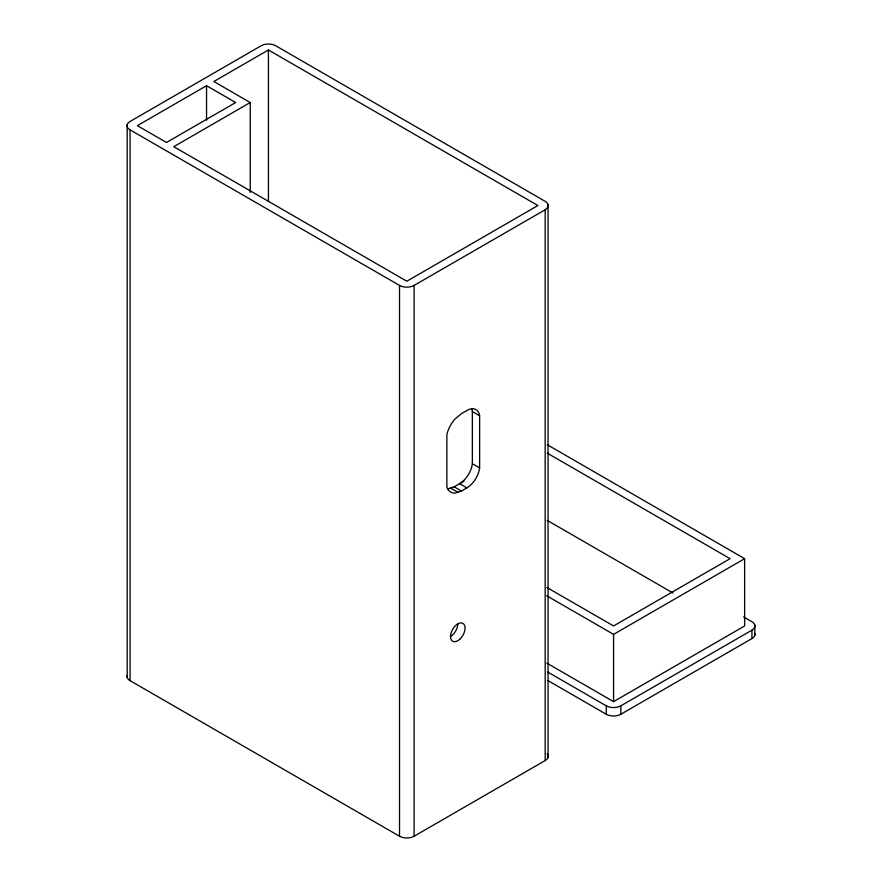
<?xml version="1.0" encoding="UTF-8"?>
<svg xmlns="http://www.w3.org/2000/svg" width="882" height="882" viewBox="0 0 882 882"><rect width="100%" height="100%" fill="white"/><g stroke="black" fill="none" stroke-linecap="round" stroke-linejoin="round"><path stroke-width="1.32" d="M206.542 85.708L137.36 125.652L166.489 142.476L235.67 102.532L206.542 85.708L206.542 120.128M250.234 102.532L173.765 146.677L406.811 281.226L537.899 205.539L268.437 49.976L213.819 81.508L250.234 102.532L250.234 192.43M130.073 129.863L399.524 285.426A10.297 5.942 0 0 0 414.088 285.426L545.175 209.751A10.297 5.942 0 0 0 545.175 201.339L275.724 45.765A10.297 5.942 0 0 0 261.16 45.765L130.073 121.451A10.297 5.942 0 0 0 130.073 129.863L130.073 680.661L399.524 836.235A10.297 5.942 0 0 0 414.088 836.235L545.175 760.549A10.297 5.942 0 0 0 547.072 753.647M447.836 488.882L454.142 486.831L463.976 481.153M479.632 415.775A18.235 10.529 -60 0 0 466.887 410.516L461.429 413.669L455.123 418.895A21.455 12.392 -60 0 0 446.865 434.694L446.865 486.831A21.455 12.392 -60 0 0 455.123 493.093L461.429 491.031L466.887 487.878A18.235 10.529 -60 0 0 479.632 467.912L479.632 415.775L472.355 411.563A18.235 10.529 -60 0 0 471.539 408.653M546.796 595.813L613.563 634.367L744.64 558.681L744.64 625.955L613.563 701.642L546.796 663.088M547.854 672.117L606.276 705.843A10.297 5.942 0 0 0 620.84 705.843L751.927 630.167A10.297 5.942 0 0 0 751.927 621.755L743.581 616.937M547.854 680.529L606.276 714.255A10.297 5.942 0 0 0 620.84 714.255L751.927 638.568A10.297 5.942 0 0 0 754.816 633.441M547.27 444.726L744.64 558.681M547.226 453.116L730.076 558.681L613.563 625.955L546.862 587.445M472.355 411.563L472.355 463.7L479.632 467.912M547.226 520.391L673.087 593.057M466.887 487.878L459.61 483.678A18.235 10.529 -60 0 0 472.355 463.7M454.142 486.831L461.429 491.031M450.768 488.165L458.056 492.365M754.816 625.029L754.816 635.294M751.927 630.167L751.927 638.568M620.84 705.843L620.84 714.255M613.563 634.367L613.563 701.642M606.276 705.843L606.276 714.255M548.064 204.613L548.064 757.274M545.175 209.751L545.175 760.549M414.088 285.426L414.088 836.235M399.524 285.426L399.524 836.235M268.437 49.976L268.437 201.405M127.184 124.726L127.184 677.387M130.073 680.661A10.297 5.942 0 0 1 127.184 675.524M457.791 623.905A10.297 5.942 -60 0 1 450.504 636.517M459.676 639.34A10.297 5.942 -60 0 0 462.94 623.387A10.297 5.942 -60 0 0 450.757 634.191A10.297 5.942 -60 0 0 459.676 639.34"/></g></svg>
